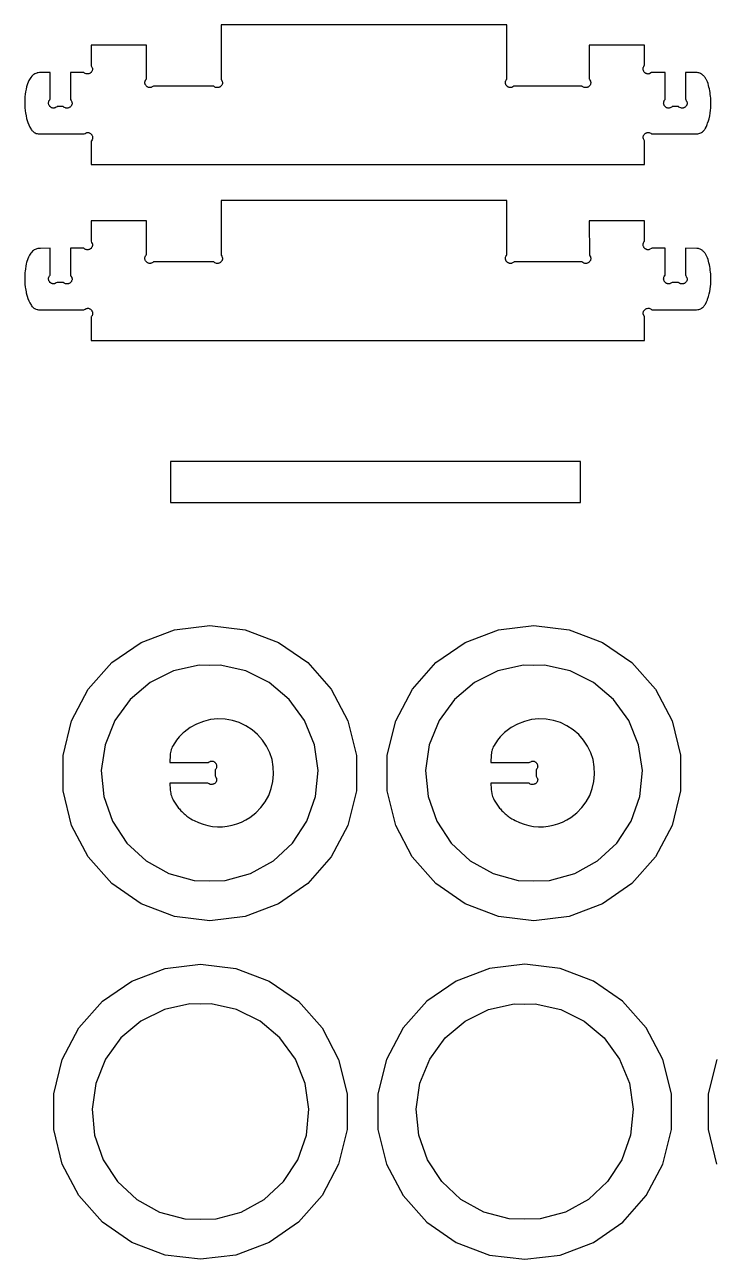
# Model space of a CAD drawing. Extents: x -1558 to 498, y -659 to 1005.
# Drawn here: x -150 to 51.3, y 584.8 to 945.5 of the extents above; entities that cross this region are included whole.
import ezdxf

# ---------------------------------------------------------------- set-up
doc = ezdxf.new("R2010")
doc.units = 0
doc.layers.add('SECTIONCUTEDGES', color=18, linetype='CONTINUOUS')

msp = doc.modelspace()

# ---------------------------------------------------------------- linework, layer by layer
at = {"layer": 'SECTIONCUTEDGES'}
for points in [[(-148.05, 914.82), (-147.86, 914.58), (-147.76, 914.46), (-147.53, 914.26), (-147.22, 914.04), (-146.97, 913.89), (-146.63, 913.75), (-146.36, 913.67), (-146.01, 913.6), (-145.79, 913.59), (-132.7, 913.59), (-132.64, 913.61), (-132.34, 913.76), (-132.06, 913.91), (-132, 913.94), (-131.87, 913.98), (-131.73, 914.01), (-131.59, 914.02), (-131.46, 914.01), (-131.39, 914), (-131.18, 913.95), (-131.05, 913.89), (-130.93, 913.83), (-130.81, 913.75), (-130.7, 913.66), (-130.59, 913.56), (-130.5, 913.46), (-130.42, 913.34), (-130.35, 913.22), (-130.29, 913.09), (-130.24, 912.95), (-130.19, 912.74), (-130.18, 912.52), (-130.18, 912.38), (-130.22, 912.16), (-130.32, 911.88), (-130.47, 911.62), (-130.57, 911.52), (-130.61, 911.47), (-130.61, 904.61), (31, 904.61), (30.99, 911.51), (30.95, 911.6), (30.78, 911.95), (30.68, 912.14), (30.62, 912.26), (30.59, 912.4), (30.57, 912.53), (30.57, 912.67), (30.58, 912.81), (30.64, 913.01), (30.69, 913.15), (30.76, 913.27), (30.84, 913.39), (30.92, 913.5), (31.02, 913.61), (31.13, 913.7), (31.25, 913.78), (31.37, 913.85), (31.5, 913.91), (31.63, 913.96), (31.77, 913.99), (31.99, 914.02), (32.21, 914.02), (32.28, 914.01), (32.5, 913.96), (32.77, 913.85), (32.93, 913.75), (33.05, 913.65), (33.09, 913.6), (33.12, 913.59), (46.18, 913.59), (46.49, 913.62), (46.79, 913.68), (47.08, 913.77), (47.36, 913.89), (47.63, 914.04), (47.89, 914.22), (48.07, 914.37), (48.24, 914.53), (48.32, 914.62), (48.47, 914.8), (48.6, 914.99), (48.73, 915.19), (48.78, 915.29), (49.03, 915.81), (49.26, 916.34), (49.4, 916.7), (49.65, 917.45), (49.8, 918.01), (50, 918.9), (50.13, 919.64), (50.24, 920.5), (50.29, 921.16), (50.33, 921.81), (50.34, 922.47), (50.33, 923), (50.31, 923.54), (50.28, 924.07), (50.23, 924.61), (50.17, 925.14), (50.09, 925.67), (50, 926.2), (49.89, 926.72), (49.78, 927.25), (49.64, 927.76), (49.5, 928.28), (49.34, 928.79), (49.27, 928.98), (49.19, 929.17), (49.1, 929.36), (49.01, 929.54), (48.91, 929.72), (48.8, 929.89), (48.68, 930.06), (48.55, 930.22), (48.42, 930.37), (48.28, 930.52), (48.13, 930.67), (47.8, 930.94), (47.62, 931.07), (47.35, 931.23), (47.11, 931.35), (46.85, 931.43), (46.59, 931.48), (46.34, 931.51), (44.95, 931.53), (42.97, 931.54), (42.97, 923.69), (42.99, 923.62), (43.17, 923.25), (43.3, 923.02), (43.33, 922.95), (43.37, 922.82), (43.4, 922.69), (43.41, 922.55), (43.41, 922.48), (43.39, 922.34), (43.33, 922.14), (43.28, 922.01), (43.22, 921.88), (43.14, 921.76), (43.05, 921.65), (42.95, 921.55), (42.84, 921.45), (42.73, 921.37), (42.61, 921.3), (42.48, 921.24), (42.34, 921.19), (42.2, 921.16), (41.98, 921.13), (41.76, 921.14), (41.55, 921.17), (41.23, 921.28), (40.98, 921.45), (40.87, 921.56), (40.85, 921.57), (39.08, 921.56), (39.03, 921.54), (38.84, 921.45), (38.44, 921.24), (38.31, 921.19), (38.18, 921.15), (38.04, 921.13), (37.9, 921.13), (37.76, 921.15), (37.56, 921.2), (37.43, 921.26), (37.3, 921.32), (37.18, 921.4), (37.07, 921.49), (36.97, 921.59), (36.87, 921.7), (36.79, 921.81), (36.72, 921.93), (36.66, 922.06), (36.61, 922.2), (36.57, 922.41), (36.55, 922.55), (36.56, 922.78), (36.59, 922.99), (36.67, 923.24), (36.72, 923.34), (36.87, 923.56), (36.98, 923.67), (36.99, 931.54), (33.11, 931.54), (33.04, 931.52), (32.55, 931.24), (32.41, 931.17), (32.27, 931.13), (32.16, 931.11), (32.01, 931.1), (31.85, 931.12), (31.74, 931.14), (31.63, 931.16), (31.53, 931.2), (31.43, 931.24), (31.33, 931.29), (31.24, 931.35), (31.15, 931.42), (31.06, 931.49), (30.98, 931.56), (30.91, 931.65), (30.8, 931.8), (30.72, 931.95), (30.65, 932.1), (30.6, 932.26), (30.57, 932.42), (30.56, 932.58), (30.56, 932.67), (30.58, 932.83), (30.61, 932.98), (30.66, 933.14), (30.72, 933.28), (30.8, 933.42), (30.91, 933.56), (30.98, 933.62), (31, 933.65), (31, 939.52), (14.84, 939.52), (14.84, 929.67), (14.87, 929.58), (15.02, 929.28), (15.17, 929), (15.2, 928.94), (15.24, 928.81), (15.27, 928.67), (15.27, 928.6), (15.27, 928.46), (15.27, 928.39), (15.24, 928.26), (15.2, 928.12), (15.15, 927.99), (15.08, 927.86), (15.01, 927.74), (14.92, 927.63), (14.82, 927.53), (14.71, 927.44), (14.6, 927.35), (14.47, 927.28), (14.34, 927.22), (14.21, 927.18), (14, 927.13), (13.78, 927.11), (13.56, 927.13), (13.34, 927.17), (13.17, 927.24), (12.97, 927.34), (12.81, 927.47), (12.76, 927.53), (12.72, 927.55), (-7.14, 927.53), (-7.73, 927.2), (-7.88, 927.15), (-8.03, 927.12), (-8.08, 927.11), (-8.24, 927.11), (-8.35, 927.12), (-8.45, 927.14), (-8.56, 927.17), (-8.67, 927.21), (-8.77, 927.25), (-8.86, 927.3), (-8.96, 927.36), (-9.05, 927.43), (-9.13, 927.5), (-9.21, 927.57), (-9.28, 927.66), (-9.4, 927.81), (-9.48, 927.96), (-9.54, 928.11), (-9.59, 928.26), (-9.62, 928.43), (-9.63, 928.59), (-9.63, 928.75), (-9.61, 928.91), (-9.59, 928.99), (-9.54, 929.14), (-9.47, 929.29), (-9.39, 929.43), (-9.28, 929.58), (-9.24, 929.61), (-9.19, 929.67), (-9.19, 945.51), (-92.68, 945.51), (-92.68, 929.67), (-92.67, 929.63), (-92.33, 928.94), (-92.3, 928.87), (-92.27, 928.74), (-92.26, 928.67), (-92.25, 928.53), (-92.25, 928.39), (-92.28, 928.26), (-92.32, 928.12), (-92.37, 927.99), (-92.44, 927.86), (-92.52, 927.74), (-92.6, 927.63), (-92.7, 927.53), (-92.81, 927.44), (-92.93, 927.35), (-93.05, 927.28), (-93.18, 927.22), (-93.31, 927.18), (-93.45, 927.14), (-93.67, 927.12), (-93.89, 927.12), (-94.11, 927.16), (-94.25, 927.2), (-94.49, 927.3), (-94.64, 927.41), (-94.72, 927.48), (-94.75, 927.52), (-94.77, 927.54), (-94.8, 927.55), (-112.35, 927.55), (-112.4, 927.53), (-112.6, 927.44), (-113, 927.22), (-113.07, 927.2), (-113.2, 927.15), (-113.33, 927.13), (-113.47, 927.12), (-113.61, 927.12), (-113.75, 927.15), (-113.88, 927.19), (-114.01, 927.24), (-114.14, 927.31), (-114.26, 927.39), (-114.37, 927.47), (-114.47, 927.57), (-114.57, 927.68), (-114.65, 927.8), (-114.72, 927.92), (-114.78, 928.05), (-114.83, 928.18), (-114.87, 928.39), (-114.89, 928.54), (-114.88, 928.76), (-114.85, 928.98), (-114.81, 929.12), (-114.77, 929.22), (-114.62, 929.48), (-114.5, 929.61), (-114.47, 929.63), (-114.45, 929.66), (-114.45, 939.52), (-130.61, 939.52), (-130.61, 933.65), (-130.54, 933.48), (-130.26, 932.93), (-130.22, 932.8), (-130.2, 932.73), (-130.18, 932.59), (-130.18, 932.45), (-130.2, 932.32), (-130.25, 932.11), (-130.31, 931.98), (-130.37, 931.86), (-130.45, 931.74), (-130.54, 931.62), (-130.63, 931.52), (-130.74, 931.43), (-130.86, 931.35), (-130.98, 931.27), (-131.11, 931.22), (-131.24, 931.17), (-131.46, 931.12), (-131.53, 931.11), (-131.75, 931.11), (-131.97, 931.13), (-132.04, 931.15), (-132.35, 931.26), (-132.51, 931.36), (-132.65, 931.47), (-132.71, 931.53), (-132.73, 931.54), (-136.6, 931.54), (-136.59, 923.65), (-136.47, 923.38), (-136.25, 922.95), (-136.2, 922.82), (-136.17, 922.69), (-136.17, 922.62), (-136.17, 922.48), (-136.18, 922.34), (-136.24, 922.14), (-136.29, 922.01), (-136.36, 921.88), (-136.43, 921.76), (-136.52, 921.65), (-136.62, 921.55), (-136.73, 921.45), (-136.84, 921.37), (-136.97, 921.3), (-137.1, 921.24), (-137.23, 921.19), (-137.44, 921.15), (-137.51, 921.14), (-137.74, 921.13), (-137.95, 921.16), (-138.1, 921.19), (-138.37, 921.3), (-138.44, 921.34), (-138.62, 921.47), (-138.68, 921.55), (-138.72, 921.57), (-140.5, 921.56), (-140.54, 921.54), (-140.77, 921.43), (-141.14, 921.24), (-141.26, 921.19), (-141.4, 921.15), (-141.53, 921.13), (-141.67, 921.13), (-141.81, 921.15), (-142.01, 921.2), (-142.15, 921.26), (-142.27, 921.32), (-142.39, 921.4), (-142.5, 921.49), (-142.61, 921.59), (-142.7, 921.7), (-142.78, 921.81), (-142.85, 921.93), (-142.91, 922.06), (-142.96, 922.2), (-143.01, 922.41), (-143.02, 922.63), (-143.02, 922.78), (-142.98, 922.99), (-142.9, 923.24), (-142.75, 923.5), (-142.67, 923.6), (-142.61, 923.64), (-142.59, 923.69), (-142.59, 931.54), (-145.16, 931.53), (-145.7, 931.52), (-146.01, 931.48), (-146.33, 931.42), (-146.43, 931.39), (-146.74, 931.28), (-147.02, 931.15), (-147.28, 931), (-147.53, 930.82), (-147.69, 930.68), (-147.86, 930.5), (-148.2, 930.09), (-148.56, 929.54), (-148.78, 929.16), (-148.99, 928.71), (-149.2, 928.2), (-149.37, 927.67), (-149.44, 927.4), (-149.6, 926.67), (-149.73, 925.93), (-149.84, 925.19), (-149.91, 924.44), (-149.96, 923.7), (-149.99, 922.76), (-149.99, 922.58), (-149.96, 921.66), (-149.93, 921.29), (-149.84, 920.36), (-149.77, 919.8), (-149.61, 918.86), (-149.44, 918.09), (-149.3, 917.55), (-149.08, 916.89), (-148.81, 916.24), (-148.51, 915.6)], [(-148.51, 864.23), (-148.05, 863.46), (-147.86, 863.21), (-147.7, 863.04), (-147.59, 862.94), (-147.29, 862.71), (-147.16, 862.63), (-146.84, 862.47), (-146.7, 862.41), (-146.36, 862.3), (-146.29, 862.29), (-145.93, 862.23), (-145.79, 862.22), (-132.69, 862.23), (-132.3, 862.42), (-132.06, 862.55), (-131.94, 862.6), (-131.8, 862.63), (-131.66, 862.65), (-131.53, 862.65), (-131.39, 862.64), (-131.18, 862.58), (-131.05, 862.53), (-130.93, 862.46), (-130.81, 862.39), (-130.7, 862.3), (-130.59, 862.2), (-130.5, 862.09), (-130.42, 861.98), (-130.35, 861.85), (-130.29, 861.72), (-130.24, 861.59), (-130.19, 861.38), (-130.18, 861.16), (-130.18, 861.01), (-130.22, 860.79), (-130.33, 860.48), (-130.37, 860.41), (-130.5, 860.23), (-130.61, 860.12), (-130.61, 860.1), (-130.61, 853.24), (31, 853.24), (31, 860.1), (30.97, 860.19), (30.65, 860.83), (30.6, 860.96), (30.58, 861.1), (30.57, 861.24), (30.57, 861.38), (30.58, 861.44), (30.64, 861.65), (30.69, 861.78), (30.76, 861.91), (30.84, 862.03), (30.92, 862.14), (31.02, 862.24), (31.13, 862.33), (31.25, 862.42), (31.37, 862.49), (31.5, 862.55), (31.63, 862.59), (31.77, 862.63), (31.99, 862.66), (32.21, 862.65), (32.28, 862.64), (32.5, 862.6), (32.71, 862.52), (32.93, 862.38), (33.04, 862.3), (33.06, 862.26), (33.12, 862.22), (46.18, 862.22), (46.49, 862.25), (46.79, 862.31), (47.08, 862.4), (47.36, 862.52), (47.63, 862.67), (47.89, 862.85), (47.98, 862.92), (48.15, 863.08), (48.32, 863.25), (48.47, 863.43), (48.6, 863.62), (48.73, 863.82), (49.07, 864.53), (49.33, 865.15), (49.4, 865.34), (49.65, 866.08), (49.85, 866.83), (50, 867.53), (50.13, 868.27), (50.24, 869.14), (50.28, 869.57), (50.33, 870.45), (50.34, 871.1), (50.33, 871.64), (50.31, 872.17), (50.28, 872.71), (50.23, 873.24), (50.17, 873.77), (50.09, 874.3), (50, 874.83), (49.89, 875.36), (49.78, 875.88), (49.64, 876.4), (49.5, 876.91), (49.34, 877.43), (49.27, 877.62), (49.19, 877.81), (49.1, 877.99), (49.01, 878.18), (48.91, 878.35), (48.8, 878.53), (48.68, 878.69), (48.55, 878.85), (48.42, 879.01), (48.28, 879.16), (48.13, 879.3), (47.94, 879.47), (47.8, 879.58), (47.43, 879.83), (47.19, 879.95), (46.94, 880.04), (46.68, 880.1), (46.26, 880.15), (42.97, 880.18), (42.97, 872.32), (43, 872.23), (43.17, 871.88), (43.3, 871.65), (43.35, 871.52), (43.39, 871.39), (43.41, 871.25), (43.41, 871.11), (43.4, 871.04), (43.38, 870.91), (43.33, 870.77), (43.28, 870.64), (43.22, 870.51), (43.14, 870.39), (43.05, 870.28), (42.95, 870.18), (42.84, 870.09), (42.73, 870), (42.61, 869.93), (42.48, 869.87), (42.34, 869.83), (42.13, 869.78), (41.91, 869.76), (41.69, 869.78), (41.47, 869.82), (41.27, 869.9), (41.01, 870.06), (40.93, 870.13), (40.9, 870.17), (40.86, 870.2), (39.08, 870.2), (39.03, 870.18), (38.84, 870.09), (38.44, 869.87), (38.31, 869.82), (38.24, 869.8), (38.11, 869.78), (37.97, 869.77), (37.83, 869.77), (37.69, 869.8), (37.56, 869.84), (37.43, 869.89), (37.3, 869.96), (37.18, 870.04), (37.07, 870.12), (36.97, 870.22), (36.87, 870.33), (36.79, 870.45), (36.72, 870.57), (36.66, 870.7), (36.61, 870.83), (36.57, 871.04), (36.55, 871.19), (36.56, 871.41), (36.59, 871.63), (36.61, 871.7), (36.72, 871.97), (36.9, 872.22), (36.95, 872.26), (36.99, 872.32), (36.99, 880.18), (33.11, 880.18), (33.03, 880.14), (32.55, 879.88), (32.41, 879.81), (32.27, 879.76), (32.22, 879.75), (32.06, 879.73), (31.96, 879.74), (31.85, 879.75), (31.74, 879.77), (31.63, 879.8), (31.53, 879.83), (31.43, 879.88), (31.33, 879.93), (31.24, 879.99), (31.15, 880.05), (31.06, 880.12), (30.98, 880.2), (30.91, 880.28), (30.8, 880.44), (30.72, 880.58), (30.65, 880.73), (30.6, 880.89), (30.57, 881.05), (30.56, 881.22), (30.57, 881.38), (30.59, 881.54), (30.63, 881.69), (30.66, 881.77), (30.72, 881.92), (30.8, 882.06), (30.91, 882.19), (30.99, 882.27), (31, 882.28), (31, 888.16), (14.84, 888.16), (14.87, 878.22), (15, 877.95), (15.17, 877.64), (15.22, 877.51), (15.26, 877.37), (15.27, 877.24), (15.27, 877.1), (15.26, 876.96), (15.2, 876.76), (15.15, 876.62), (15.08, 876.5), (15.01, 876.38), (14.92, 876.27), (14.82, 876.16), (14.71, 876.07), (14.6, 875.99), (14.47, 875.92), (14.34, 875.86), (14.21, 875.81), (14, 875.76), (13.85, 875.75), (13.63, 875.75), (13.56, 875.76), (13.34, 875.81), (13.2, 875.86), (12.97, 875.98), (12.73, 876.18), (-7.11, 876.18), (-7.17, 876.15), (-7.73, 875.84), (-7.88, 875.78), (-8.03, 875.75), (-8.19, 875.74), (-8.35, 875.76), (-8.45, 875.78), (-8.56, 875.81), (-8.67, 875.84), (-8.77, 875.89), (-8.86, 875.94), (-8.96, 876), (-9.05, 876.06), (-9.13, 876.13), (-9.21, 876.21), (-9.28, 876.29), (-9.4, 876.45), (-9.48, 876.59), (-9.51, 876.66), (-9.57, 876.82), (-9.59, 876.9), (-9.62, 877.06), (-9.63, 877.23), (-9.63, 877.39), (-9.61, 877.55), (-9.59, 877.63), (-9.54, 877.78), (-9.47, 877.93), (-9.39, 878.06), (-9.28, 878.21), (-9.24, 878.24), (-9.19, 878.31), (-9.19, 894.14), (-92.68, 894.14), (-92.68, 878.3), (-92.67, 878.26), (-92.63, 878.17), (-92.48, 877.87), (-92.36, 877.64), (-92.3, 877.51), (-92.27, 877.37), (-92.25, 877.24), (-92.25, 877.1), (-92.25, 877.03), (-92.28, 876.89), (-92.32, 876.76), (-92.37, 876.62), (-92.44, 876.5), (-92.52, 876.38), (-92.6, 876.27), (-92.7, 876.16), (-92.81, 876.07), (-92.93, 875.99), (-93.05, 875.92), (-93.18, 875.86), (-93.31, 875.81), (-93.52, 875.76), (-93.67, 875.75), (-93.89, 875.75), (-94.04, 875.77), (-94.18, 875.81), (-94.45, 875.92), (-94.58, 876), (-94.72, 876.11), (-94.78, 876.18), (-94.8, 876.19), (-112.34, 876.18), (-112.4, 876.17), (-112.6, 876.07), (-113, 875.86), (-113.13, 875.81), (-113.26, 875.77), (-113.4, 875.75), (-113.54, 875.75), (-113.68, 875.77), (-113.88, 875.82), (-114.01, 875.88), (-114.14, 875.94), (-114.26, 876.02), (-114.37, 876.11), (-114.47, 876.21), (-114.57, 876.31), (-114.65, 876.43), (-114.72, 876.55), (-114.78, 876.68), (-114.83, 876.82), (-114.87, 877.03), (-114.89, 877.25), (-114.88, 877.47), (-114.83, 877.68), (-114.72, 877.96), (-114.64, 878.09), (-114.5, 878.24), (-114.47, 878.26), (-114.46, 878.29), (-114.45, 888.16), (-130.61, 888.16), (-130.59, 882.23), (-130.44, 881.9), (-130.26, 881.56), (-130.22, 881.43), (-130.19, 881.3), (-130.18, 881.16), (-130.19, 881.02), (-130.21, 880.88), (-130.25, 880.75), (-130.31, 880.62), (-130.37, 880.49), (-130.45, 880.37), (-130.54, 880.26), (-130.63, 880.16), (-130.74, 880.06), (-130.86, 879.98), (-130.98, 879.91), (-131.11, 879.85), (-131.24, 879.8), (-131.46, 879.76), (-131.68, 879.74), (-131.82, 879.75), (-132.04, 879.78), (-132.25, 879.85), (-132.42, 879.93), (-132.65, 880.11), (-132.71, 880.17), (-132.73, 880.18), (-136.6, 880.18), (-136.59, 872.29), (-136.49, 872.06), (-136.27, 871.65), (-136.25, 871.59), (-136.2, 871.46), (-136.17, 871.32), (-136.16, 871.18), (-136.17, 871.11), (-136.18, 870.98), (-136.24, 870.77), (-136.29, 870.64), (-136.36, 870.51), (-136.43, 870.39), (-136.52, 870.28), (-136.62, 870.18), (-136.73, 870.09), (-136.84, 870), (-136.97, 869.93), (-137.1, 869.87), (-137.23, 869.83), (-137.37, 869.79), (-137.59, 869.77), (-137.66, 869.76), (-137.88, 869.78), (-138.1, 869.82), (-138.27, 869.89), (-138.41, 869.95), (-138.5, 870.02), (-138.7, 870.2), (-138.72, 870.2), (-140.49, 870.2), (-140.54, 870.18), (-140.77, 870.07), (-141.14, 869.87), (-141.26, 869.82), (-141.4, 869.79), (-141.53, 869.77), (-141.67, 869.77), (-141.74, 869.77), (-141.88, 869.8), (-142.01, 869.84), (-142.15, 869.89), (-142.27, 869.96), (-142.39, 870.04), (-142.5, 870.12), (-142.61, 870.22), (-142.7, 870.33), (-142.78, 870.45), (-142.85, 870.57), (-142.91, 870.7), (-142.96, 870.83), (-143.01, 871.04), (-143.02, 871.12), (-143.02, 871.34), (-143.01, 871.48), (-142.96, 871.7), (-142.88, 871.91), (-142.73, 872.16), (-142.66, 872.24), (-142.6, 872.29), (-142.59, 872.32), (-142.59, 880.18), (-145.4, 880.16), (-145.8, 880.14), (-146.12, 880.1), (-146.43, 880.02), (-146.64, 879.96), (-146.93, 879.83), (-147.2, 879.69), (-147.45, 879.51), (-147.69, 879.32), (-147.93, 879.06), (-148.2, 878.72), (-148.56, 878.17), (-148.88, 877.59), (-149.1, 877.09), (-149.2, 876.83), (-149.37, 876.3), (-149.44, 876.03), (-149.52, 875.67), (-149.67, 874.93), (-149.79, 874.19), (-149.88, 873.45), (-149.91, 873.08), (-149.96, 872.33), (-149.99, 871.4), (-149.98, 871.03), (-149.95, 870.11), (-149.92, 869.74), (-149.82, 868.81), (-149.77, 868.43), (-149.61, 867.5), (-149.54, 867.13), (-149.37, 866.45), (-149.3, 866.19), (-149.08, 865.53), (-148.81, 864.87)], [(-107.45, 805.89), (12.28, 805.89), (12.28, 817.86), (-107.45, 817.86)], [(-131.48, 702.32), (-136.31, 711.52), (-138.8, 721.62), (-138.8, 732.02), (-136.31, 742.12), (-131.47, 751.32), (-124.58, 759.1), (-116.02, 765.01), (-106.3, 768.69), (-95.97, 769.94), (-85.65, 768.69), (-75.93, 765.01), (-67.37, 759.1), (-60.48, 751.32), (-55.64, 742.12), (-53.15, 732.02), (-53.15, 721.62), (-55.63, 711.52), (-60.47, 702.32), (-67.37, 694.53), (-75.93, 688.63), (-85.65, 684.94), (-95.97, 683.7), (-106.3, 684.94), (-116.02, 688.63), (-124.58, 694.53)], [(-36.83, 702.32), (-41.66, 711.53), (-44.15, 721.63), (-44.15, 732.03), (-41.66, 742.12), (-36.82, 751.33), (-29.93, 759.11), (-21.37, 765.01), (-11.64, 768.69), (-1.32, 769.94), (9, 768.69), (18.72, 765.01), (27.28, 759.11), (34.18, 751.33), (39.01, 742.12), (41.5, 732.03), (41.51, 721.63), (39.02, 711.53), (34.18, 702.32), (27.29, 694.54), (18.73, 688.63), (9, 684.95), (-1.32, 683.7), (-11.65, 684.95), (-21.37, 688.63), (-29.93, 694.54)], [(-120.17, 706.38), (-114.57, 701.19), (-107.9, 697.48), (-100.53, 695.48), (-95.97, 695.38), (-91.42, 695.48), (-84.05, 697.48), (-77.38, 701.19), (-71.78, 706.38), (-67.59, 712.77), (-65.05, 719.96), (-64.31, 727.56), (-65.41, 735.12), (-68.28, 742.19), (-72.76, 748.37), (-78.59, 753.3), (-85.43, 756.69), (-92.89, 758.34), (-95.97, 758.27), (-99.06, 758.34), (-106.52, 756.69), (-113.36, 753.3), (-119.19, 748.37), (-123.67, 742.19), (-126.54, 735.12), (-127.64, 727.56), (-126.9, 719.96), (-124.36, 712.77)], [(-25.52, 706.39), (-19.92, 701.19), (-13.25, 697.49), (-5.88, 695.49), (-1.32, 695.38), (3.23, 695.49), (10.6, 697.49), (17.28, 701.19), (22.87, 706.39), (27.06, 712.77), (29.6, 719.97), (30.34, 727.57), (29.25, 735.12), (26.37, 742.19), (21.89, 748.37), (16.06, 753.3), (9.22, 756.69), (1.76, 758.35), (-1.32, 758.27), (-4.41, 758.35), (-11.86, 756.69), (-18.71, 753.3), (-24.54, 748.37), (-29.02, 742.19), (-31.89, 735.12), (-32.99, 727.57), (-32.24, 719.97), (-29.7, 712.77)], [(-106.26, 718.32), (-106.08, 718.03), (-105.89, 717.74), (-105.69, 717.45), (-105.49, 717.18), (-105.28, 716.9), (-105.06, 716.63), (-104.84, 716.37), (-104.61, 716.11), (-104.38, 715.85), (-104.14, 715.61), (-103.9, 715.37), (-103.65, 715.14), (-103.4, 714.91), (-103.14, 714.69), (-102.88, 714.47), (-102.61, 714.27), (-102.34, 714.06), (-102.06, 713.87), (-101.78, 713.68), (-101.49, 713.5), (-101.02, 713.21), (-100.55, 712.96), (-99.25, 712.35), (-97.91, 711.87), (-96.53, 711.51), (-95.12, 711.27), (-93.69, 711.16), (-92.26, 711.17), (-90.84, 711.32), (-89.44, 711.59), (-88.07, 711.99), (-86.73, 712.5), (-85.45, 713.14), (-84.23, 713.88), (-82.55, 715.2), (-81.06, 716.73), (-79.79, 718.44), (-78.76, 720.32), (-78, 722.31), (-77.51, 724.39), (-77.32, 726.52), (-77.41, 728.65), (-77.79, 730.76), (-78.45, 732.79), (-79.38, 734.71), (-80.56, 736.49), (-81.98, 738.1), (-83.6, 739.49), (-85.39, 740.66), (-87.33, 741.58), (-89.37, 742.22), (-91.48, 742.59), (-93.61, 742.66), (-95.74, 742.45), (-97.82, 741.95), (-99.82, 741.17), (-101.69, 740.13), (-103.44, 738.82), (-103.72, 738.58), (-103.94, 738.38), (-104.42, 737.9), (-104.89, 737.39), (-105.28, 736.92), (-105.66, 736.44), (-106.01, 735.94), (-106.35, 735.43), (-106.66, 734.91), (-106.9, 734.47), (-107.06, 734.12), (-107.19, 733.77), (-107.25, 733.59), (-107.35, 733.22), (-107.43, 732.85), (-107.48, 732.43), (-107.51, 732.13), (-107.65, 729.91), (-96.43, 729.93), (-96.11, 730.08), (-95.83, 730.23), (-95.71, 730.28), (-95.57, 730.32), (-95.44, 730.34), (-95.3, 730.34), (-95.23, 730.33), (-95.09, 730.31), (-94.96, 730.27), (-94.82, 730.21), (-94.7, 730.15), (-94.58, 730.07), (-94.47, 729.98), (-94.36, 729.88), (-94.27, 729.78), (-94.19, 729.66), (-94.12, 729.54), (-94.06, 729.41), (-94.01, 729.27), (-93.98, 729.14), (-93.95, 728.92), (-93.95, 728.7), (-93.96, 728.62), (-94.01, 728.41), (-94.09, 728.2), (-94.22, 727.97), (-94.33, 727.85), (-94.37, 727.81), (-94.38, 727.79), (-94.37, 725.99), (-94.18, 725.6), (-94.06, 725.37), (-94.03, 725.31), (-93.99, 725.17), (-93.96, 725.04), (-93.95, 724.9), (-93.96, 724.76), (-93.97, 724.69), (-94.02, 724.49), (-94.08, 724.36), (-94.14, 724.23), (-94.22, 724.11), (-94.31, 724), (-94.41, 723.9), (-94.51, 723.81), (-94.63, 723.72), (-94.75, 723.65), (-94.88, 723.59), (-95.02, 723.55), (-95.23, 723.5), (-95.45, 723.48), (-95.67, 723.5), (-95.88, 723.54), (-96.16, 723.66), (-96.37, 723.8), (-96.48, 723.91), (-96.5, 723.92), (-107.65, 723.92), (-107.49, 721.92), (-107.43, 721.32), (-107.37, 720.92), (-107.28, 720.53), (-107.16, 720.15), (-107.03, 719.77), (-106.95, 719.59), (-106.77, 719.22), (-106.61, 718.92), (-106.44, 718.62)], [(-11.56, 716.9), (-11.35, 716.63), (-11.12, 716.37), (-10.89, 716.11), (-10.66, 715.85), (-10.42, 715.61), (-10.18, 715.37), (-9.94, 715.14), (-9.68, 714.91), (-9.42, 714.69), (-9.16, 714.47), (-8.89, 714.27), (-8.62, 714.06), (-8.34, 713.87), (-8.06, 713.68), (-7.77, 713.5), (-7.33, 713.23), (-6.83, 712.96), (-5.53, 712.35), (-4.19, 711.87), (-2.81, 711.51), (-1.4, 711.27), (0.03, 711.16), (1.45, 711.17), (2.88, 711.32), (4.28, 711.59), (5.65, 711.99), (6.98, 712.5), (8.27, 713.14), (9.48, 713.88), (11.17, 715.2), (12.66, 716.73), (13.93, 718.44), (14.96, 720.32), (15.72, 722.31), (16.2, 724.39), (16.4, 726.52), (16.31, 728.65), (15.93, 730.76), (15.27, 732.79), (14.34, 734.71), (13.16, 736.49), (11.74, 738.1), (10.12, 739.49), (8.33, 740.66), (6.39, 741.58), (4.35, 742.22), (2.24, 742.59), (0.1, 742.66), (-2.02, 742.45), (-4.11, 741.95), (-6.1, 741.17), (-7.97, 740.13), (-9.92, 738.65), (-10.29, 738.31), (-10.76, 737.83), (-11.17, 737.39), (-11.56, 736.92), (-11.94, 736.44), (-12.29, 735.94), (-12.63, 735.43), (-12.94, 734.91), (-13.18, 734.47), (-13.34, 734.12), (-13.47, 733.77), (-13.53, 733.59), (-13.63, 733.22), (-13.67, 733.03), (-13.74, 732.66), (-13.79, 732.13), (-13.93, 729.91), (-2.76, 729.91), (-2.05, 730.26), (-1.92, 730.3), (-1.79, 730.33), (-1.65, 730.34), (-1.58, 730.34), (-1.44, 730.32), (-1.24, 730.27), (-1.11, 730.21), (-0.98, 730.15), (-0.86, 730.07), (-0.75, 729.98), (-0.65, 729.88), (-0.55, 729.78), (-0.47, 729.66), (-0.4, 729.54), (-0.34, 729.41), (-0.29, 729.27), (-0.26, 729.14), (-0.24, 728.99), (-0.23, 728.77), (-0.24, 728.62), (-0.29, 728.41), (-0.37, 728.2), (-0.53, 727.94), (-0.6, 727.86), (-0.65, 727.82), (-0.66, 727.79), (-0.67, 726.04), (-0.64, 725.95), (-0.34, 725.37), (-0.29, 725.24), (-0.27, 725.17), (-0.24, 725.04), (-0.23, 724.97), (-0.23, 724.83), (-0.25, 724.69), (-0.3, 724.49), (-0.36, 724.36), (-0.42, 724.23), (-0.5, 724.11), (-0.59, 724), (-0.69, 723.9), (-0.79, 723.81), (-0.91, 723.72), (-1.03, 723.65), (-1.16, 723.59), (-1.3, 723.55), (-1.51, 723.5), (-1.73, 723.48), (-1.88, 723.49), (-2.09, 723.52), (-2.41, 723.64), (-2.66, 723.8), (-2.76, 723.91), (-2.79, 723.92), (-13.93, 723.92), (-13.79, 722.12), (-13.71, 721.32), (-13.65, 720.92), (-13.61, 720.73), (-13.51, 720.34), (-13.38, 719.96), (-13.23, 719.59), (-13.15, 719.4), (-12.89, 718.92), (-12.72, 718.62), (-12.55, 718.32), (-12.36, 718.03), (-12.17, 717.74), (-11.97, 717.45), (-11.77, 717.18)], [(-127.28, 595.6), (-134.18, 603.38), (-139.01, 612.59), (-141.5, 622.69), (-141.5, 633.09), (-139.01, 643.19), (-134.17, 652.39), (-127.27, 660.17), (-118.71, 666.07), (-108.99, 669.76), (-98.67, 671.01), (-88.35, 669.76), (-78.63, 666.07), (-70.07, 660.17), (-63.17, 652.39), (-58.33, 643.19), (-55.84, 633.09), (-55.84, 622.69), (-58.33, 612.59), (-63.16, 603.38), (-70.06, 595.6), (-78.62, 589.7), (-88.35, 586.01), (-98.67, 584.76), (-108.99, 586.01), (-118.72, 589.7)], [(-4.02, 584.77), (6.31, 586.02), (16.03, 589.7), (24.59, 595.61), (31.49, 603.39), (36.32, 612.6), (38.81, 622.69), (38.81, 633.09), (36.32, 643.19), (31.48, 652.4), (24.58, 660.18), (16.03, 666.08), (6.3, 669.76), (-4.02, 671.01), (-14.34, 669.76), (-24.06, 666.08), (-32.62, 660.18), (-39.52, 652.4), (-44.35, 643.19), (-46.85, 633.09), (-46.85, 622.69), (-44.36, 612.6), (-39.53, 603.39), (-32.63, 595.61), (-24.07, 589.7), (-14.34, 586.02)], [(-122.86, 607.45), (-117.27, 602.26), (-110.59, 598.55), (-103.23, 596.55), (-98.67, 596.45), (-94.11, 596.55), (-86.75, 598.55), (-80.07, 602.26), (-74.48, 607.45), (-70.29, 613.83), (-67.75, 621.03), (-67.01, 628.63), (-68.1, 636.18), (-70.97, 643.26), (-75.46, 649.44), (-81.29, 654.37), (-88.13, 657.76), (-95.58, 659.41), (-98.67, 659.34), (-101.76, 659.41), (-109.21, 657.76), (-116.05, 654.37), (-121.88, 649.44), (-126.37, 643.26), (-129.24, 636.18), (-130.34, 628.63), (-129.59, 621.03), (-127.05, 613.83)], [(-4.02, 596.45), (-8.58, 596.56), (-15.94, 598.56), (-22.62, 602.26), (-28.21, 607.46), (-32.4, 613.84), (-34.94, 621.04), (-35.68, 628.63), (-34.59, 636.19), (-31.71, 643.26), (-27.23, 649.44), (-21.4, 654.37), (-14.56, 657.76), (-7.1, 659.41), (-4.02, 659.34), (-0.93, 659.41), (6.52, 657.76), (13.37, 654.37), (19.2, 649.44), (23.68, 643.26), (26.55, 636.19), (27.65, 628.63), (26.9, 621.04), (24.36, 613.84), (20.17, 607.46), (14.58, 602.26), (7.91, 598.56), (0.54, 596.56)]]:
    msp.add_lwpolyline(points, close=True, dxfattribs=at)
msp.add_lwpolyline([(52.12, 612.59), (49.63, 622.69), (49.64, 633.09), (52.13, 643.19)], dxfattribs=at)

doc.saveas('drawing.dxf')
